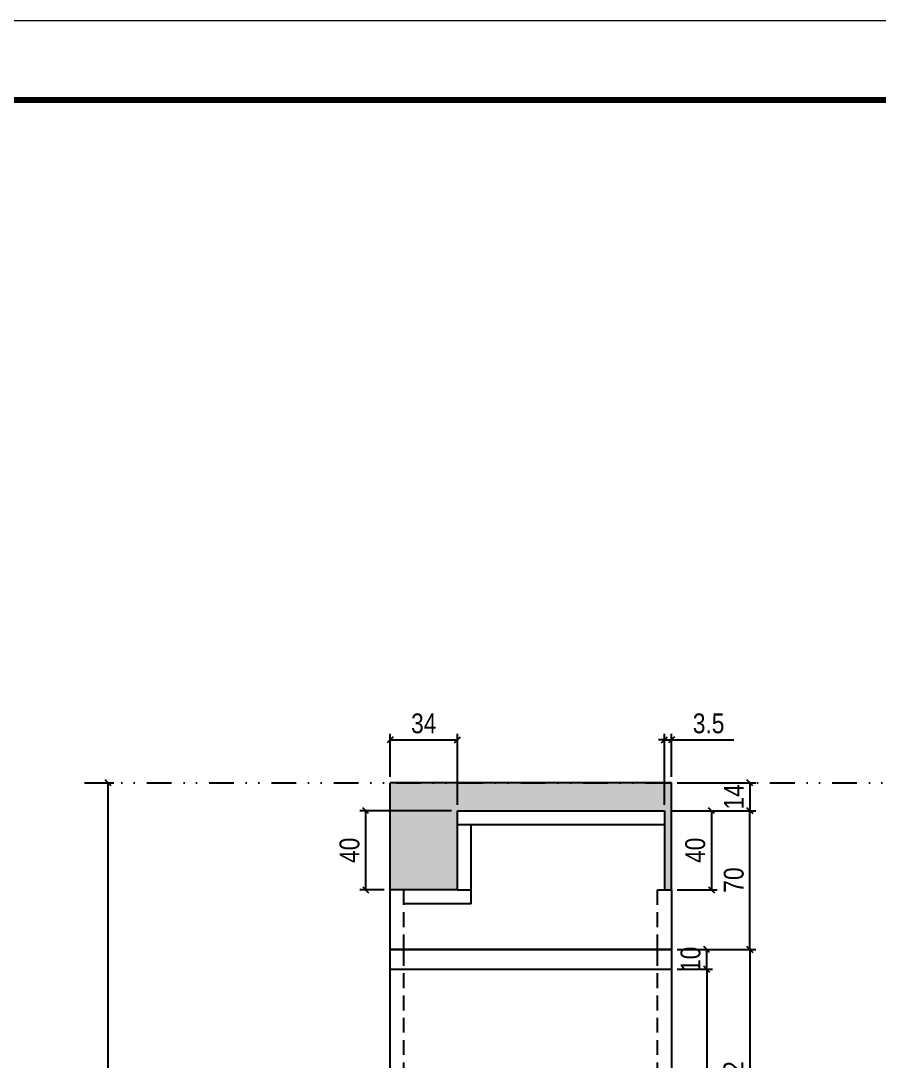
# Model space of a CAD drawing. Header units: millimetres. Extents: x 169816 to 178745, y 96537 to 113647.
# Drawn here: x 170249 to 170683, y 109696 to 110221 of the extents above; entities that cross this region are included whole.
import ezdxf

# ---------------------------------------------------------------- set-up
doc = ezdxf.new("R2010")
doc.units = ezdxf.units.MM
for name, pattern in [('DASHED', [0.75, 0.5, -0.25]), ('DIVIDE2', [0.625, 0.25, -0.125, 0, -0.125, 0, -0.125]), ('HIDDEN', [0.375, 0.25, -0.125])]:
    doc.linetypes.add(name, pattern=pattern)
for name, color, linetype in [('COTA', 241, 'Continuous'), ('Nível', 160, 'Continuous'), ('Painéis', 200, 'Continuous'), ('SARR_2.2x7', 40, 'Continuous'), ('Sarrafo de Pressão', 42, 'HIDDEN')]:
    doc.layers.add(name, color=color, linetype=linetype)
doc.layers.add('Folhas', color=255, linetype='Continuous', lineweight=9)
doc.layers.add('SARRAFO DE PRESSAO', color=251, linetype='DASHED', lineweight=9)
doc.styles.add('COTA TECNICA', font='techl___.ttf', dxfattribs={"height": 10})
doc.styles.add('COTA TECNICA-50', font='techl___.ttf', dxfattribs={"height": 10})
doc.dimstyles.new('COTA PAINEL-50', dxfattribs={"dimtxt": 10, "dimasz": 3, "dimexe": 3, "dimexo": 3, "dimgap": 3, "dimtad": 1, "dimdec": 1, "dimzin": 12, "dimdsep": 46, "dimtxsty": 'COTA TECNICA-50', "dimblk1": 'OBLIQUE', "dimblk2": 'OBLIQUE', "dimsah": 1, "dimcen": 0.9, "dimclrd": 4, "dimclre": 4, "dimclrt": 240, "dimadec": 1, "dimazin": 3, "dimtfac": 1, "dimtdec": 1, "dimtmove": 0, "dimatfit": 3, "dimfxl": 1, "dimtolj": 1, "dimtzin": 12, "dimarcsym": 0})
doc.dimstyles.new('PAINEL', dxfattribs={"dimtxt": 10, "dimasz": 3, "dimexe": 3, "dimexo": 3, "dimgap": 3, "dimtad": 1, "dimdec": 1, "dimzin": 12, "dimdsep": 46, "dimtxsty": 'COTA TECNICA', "dimblk1": 'OBLIQUE', "dimblk2": 'OBLIQUE', "dimsah": 1, "dimcen": 0.9, "dimclrd": 4, "dimclre": 4, "dimclrt": 240, "dimadec": 1, "dimazin": 3, "dimtfac": 1, "dimtdec": 1, "dimtmove": 0, "dimatfit": 3, "dimfxl": 1, "dimtolj": 1, "dimtzin": 12, "dimarcsym": 0})

# ---------------------------------------------------------------- blocks, each defined once
blk = doc.blocks.new('9999999999')
at = {"layer": 'Folhas'}
blk.add_lwpolyline([(98138.98, 34190.21), (99623.98, 34190.21), (99623.98, 35240.21), (98138.98, 35240.21)], close=True, dxfattribs=at)
at = {"layer": 'Folhas', "color": 30, "const_width": 3}
blk.add_lwpolyline([(98213.98, 34230.21), (99583.98, 34230.21), (99583.98, 35200.21), (98213.98, 35200.21)], close=True, dxfattribs=at)
blk = doc.blocks.new('_Oblique')
at = {"color": 0, "linetype": 'ByBlock', "lineweight": -2}
blk.add_line((-0.5, -0.5), (0.5, 0.5), dxfattribs=at)
blk = doc.blocks.new('*D247')
at = {"layer": 'COTA', "color": 4, "lineweight": -2, "transparency": 16777216}
for p, q in [((170284.49, 109836.79), (170296.34, 109836.79)), ((170293.34, 109496.79), (170293.34, 109836.79)), ((170284.49, 109496.79), (170296.34, 109496.79))]:
    blk.add_line(p, q, dxfattribs=at)
at = {"layer": 'Defpoints', "color": 0, "transparency": 16777216}
for p in [(170281.49, 109836.79), (170293.34, 109836.79), (170281.49, 109496.79)]:
    blk.add_point(p, dxfattribs=at)
at = {"layer": 'COTA', "color": 4, "lineweight": -2, "transparency": 16777216, "xscale": 3, "yscale": 3, "zscale": 3}
for p, rotation in [((170293.34, 109836.79), 90), ((170293.34, 109496.79), 270)]:
    blk.add_blockref('_Oblique', p, dxfattribs=dict(at, rotation=rotation))
at = {"layer": 'COTA', "color": 240, "transparency": 16777216, "insert": (170285.13, 109666.79), "char_height": 10, "attachment_point": 5, "rotation": 90, "style": 'COTA TECNICA-50'}
blk.add_mtext('\\A1;340', dxfattribs=at)
blk = doc.blocks.new('*D241')
at = {"layer": 'COTA', "color": 4, "lineweight": -2, "transparency": 16777216}
for p, q in [((170580.69, 109822.79), (170620.33, 109822.79)), ((170617.33, 109752.79), (170617.33, 109822.79)), ((170580.69, 109752.79), (170620.33, 109752.79))]:
    blk.add_line(p, q, dxfattribs=at)
at = {"layer": 'Defpoints', "color": 0, "transparency": 16777216}
for p in [(170577.69, 109822.79), (170617.33, 109822.79), (170577.69, 109752.79)]:
    blk.add_point(p, dxfattribs=at)
at = {"layer": 'COTA', "color": 4, "lineweight": -2, "transparency": 16777216, "xscale": 3, "yscale": 3, "zscale": 3}
for p, rotation in [((170617.33, 109822.79), 90), ((170617.33, 109752.79), 270)]:
    blk.add_blockref('_Oblique', p, dxfattribs=dict(at, rotation=rotation))
at = {"layer": 'COTA', "color": 240, "transparency": 16777216, "insert": (170609.23, 109787.79), "char_height": 10, "attachment_point": 5, "rotation": 90, "style": 'COTA TECNICA-50'}
blk.add_mtext('\\A1;70', dxfattribs=at)
blk = doc.blocks.new('*D242')
at = {"layer": 'COTA', "color": 4, "lineweight": -2, "transparency": 16777216}
for p, q in [((170580.69, 109836.79), (170620.33, 109836.79)), ((170617.33, 109836.79), (170617.33, 109822.79)), ((170580.69, 109822.79), (170620.33, 109822.79))]:
    blk.add_line(p, q, dxfattribs=at)
at = {"layer": 'Defpoints', "color": 0, "transparency": 16777216}
for p in [(170577.69, 109836.79), (170577.69, 109822.79), (170617.33, 109822.79)]:
    blk.add_point(p, dxfattribs=at)
at = {"layer": 'COTA', "color": 4, "lineweight": -2, "transparency": 16777216, "xscale": 3, "yscale": 3, "zscale": 3}
for p, rotation in [((170617.33, 109836.79), 90), ((170617.33, 109822.79), 270)]:
    blk.add_blockref('_Oblique', p, dxfattribs=dict(at, rotation=rotation))
at = {"layer": 'COTA', "color": 240, "transparency": 16777216, "insert": (170609.26, 109829.79), "char_height": 10, "attachment_point": 5, "rotation": 90, "style": 'COTA TECNICA-50'}
blk.add_mtext('\\A1;14', dxfattribs=at)
blk = doc.blocks.new('*D249')
at = {"layer": 'COTA', "color": 4, "lineweight": -2, "transparency": 16777216}
for p, q in [((170577.19, 109822.79), (170600.89, 109822.79)), ((170597.89, 109822.79), (170597.89, 109782.79)), ((170580.69, 109782.79), (170600.89, 109782.79))]:
    blk.add_line(p, q, dxfattribs=at)
at = {"layer": 'Defpoints', "color": 0, "transparency": 16777216}
for p in [(170574.19, 109822.79), (170577.69, 109782.79), (170597.89, 109782.79)]:
    blk.add_point(p, dxfattribs=at)
at = {"layer": 'COTA', "color": 4, "lineweight": -2, "transparency": 16777216, "xscale": 3, "yscale": 3, "zscale": 3}
for p, rotation in [((170597.89, 109822.79), 90), ((170597.89, 109782.79), 270)]:
    blk.add_blockref('_Oblique', p, dxfattribs=dict(at, rotation=rotation))
at = {"layer": 'COTA', "color": 240, "transparency": 16777216, "insert": (170589.79, 109802.79), "char_height": 10, "attachment_point": 5, "rotation": 90, "style": 'COTA TECNICA'}
blk.add_mtext('\\A1;40', dxfattribs=at)
blk = doc.blocks.new('*D252')
at = {"layer": 'COTA', "color": 4, "lineweight": -2, "transparency": 16777216}
for p, q in [((170435.69, 109839.79), (170435.69, 109861.57)), ((170469.69, 109825.79), (170469.69, 109861.57)), ((170435.69, 109858.57), (170469.69, 109858.57))]:
    blk.add_line(p, q, dxfattribs=at)
at = {"layer": 'Defpoints', "color": 0, "transparency": 16777216}
for p in [(170469.69, 109858.57), (170435.69, 109836.79), (170469.69, 109822.79)]:
    blk.add_point(p, dxfattribs=at)
at = {"layer": 'COTA', "color": 4, "lineweight": -2, "transparency": 16777216, "xscale": 3, "yscale": 3, "zscale": 3, "rotation": 180}
blk.add_blockref('_Oblique', (170435.69, 109858.57), dxfattribs=at)
at = {"layer": 'COTA', "color": 4, "lineweight": -2, "transparency": 16777216, "xscale": 3, "yscale": 3, "zscale": 3}
blk.add_blockref('_Oblique', (170469.69, 109858.57), dxfattribs=at)
at = {"layer": 'COTA', "color": 240, "transparency": 16777216, "insert": (170452.69, 109866.79), "char_height": 10, "attachment_point": 5, "style": 'COTA TECNICA'}
blk.add_mtext('\\A1;34', dxfattribs=at)
blk = doc.blocks.new('*D245')
at = {"layer": 'COTA', "color": 4, "lineweight": -2, "transparency": 16777216}
for p, q in [((170574.19, 109825.79), (170574.19, 109861.57)), ((170577.69, 109839.79), (170577.69, 109861.57)), ((170574.19, 109858.57), (170571.19, 109858.57)), ((170574.19, 109858.57), (170577.69, 109858.57)), ((170577.69, 109858.57), (170609.29, 109858.57))]:
    blk.add_line(p, q, dxfattribs=at)
at = {"layer": 'Defpoints', "color": 0, "transparency": 16777216}
for p in [(170577.69, 109858.57), (170577.69, 109836.79), (170574.19, 109822.79)]:
    blk.add_point(p, dxfattribs=at)
at = {"layer": 'COTA', "color": 4, "lineweight": -2, "transparency": 16777216, "xscale": 3, "yscale": 3, "zscale": 3}
blk.add_blockref('_Oblique', (170574.19, 109858.57), dxfattribs=at)
at = {"layer": 'COTA', "color": 4, "lineweight": -2, "transparency": 16777216, "xscale": 3, "yscale": 3, "zscale": 3, "rotation": 180}
blk.add_blockref('_Oblique', (170577.69, 109858.57), dxfattribs=at)
at = {"layer": 'COTA', "color": 240, "transparency": 16777216, "insert": (170596.49, 109866.79), "char_height": 10, "attachment_point": 5, "style": 'COTA TECNICA'}
blk.add_mtext('\\A1;3.5', dxfattribs=at)
blk = doc.blocks.new('*D253')
at = {"layer": 'COTA', "color": 4, "lineweight": -2, "transparency": 16777216}
for p, q in [((170466.69, 109822.79), (170420.38, 109822.79)), ((170423.38, 109822.79), (170423.38, 109782.79)), ((170432.69, 109782.79), (170420.38, 109782.79))]:
    blk.add_line(p, q, dxfattribs=at)
at = {"layer": 'Defpoints', "color": 0, "transparency": 16777216}
for p in [(170469.69, 109822.79), (170423.38, 109782.79), (170435.69, 109782.79)]:
    blk.add_point(p, dxfattribs=at)
at = {"layer": 'COTA', "color": 4, "lineweight": -2, "transparency": 16777216, "xscale": 3, "yscale": 3, "zscale": 3}
for p, rotation in [((170423.38, 109822.79), 90), ((170423.38, 109782.79), 270)]:
    blk.add_blockref('_Oblique', p, dxfattribs=dict(at, rotation=rotation))
at = {"layer": 'COTA', "color": 240, "transparency": 16777216, "insert": (170415.27, 109802.79), "char_height": 10, "attachment_point": 5, "rotation": 90, "style": 'COTA TECNICA'}
blk.add_mtext('\\A1;40', dxfattribs=at)
blk = doc.blocks.new('*D254')
at = {"layer": 'COTA', "color": 4, "lineweight": -2, "transparency": 16777216}
for p, q in [((170580.69, 109752.79), (170620.33, 109752.79)), ((170617.33, 109752.79), (170617.33, 109620.79)), ((170580.69, 109620.79), (170620.33, 109620.79))]:
    blk.add_line(p, q, dxfattribs=at)
at = {"layer": 'Defpoints', "color": 0, "transparency": 16777216}
for p in [(170577.69, 109752.79), (170577.69, 109620.79), (170617.33, 109620.79)]:
    blk.add_point(p, dxfattribs=at)
at = {"layer": 'COTA', "color": 4, "lineweight": -2, "transparency": 16777216, "xscale": 3, "yscale": 3, "zscale": 3}
for p, rotation in [((170617.33, 109752.79), 90), ((170617.33, 109620.79), 270)]:
    blk.add_blockref('_Oblique', p, dxfattribs=dict(at, rotation=rotation))
at = {"layer": 'COTA', "color": 240, "transparency": 16777216, "insert": (170609.11, 109686.79), "char_height": 10, "attachment_point": 5, "rotation": 90, "style": 'COTA TECNICA'}
blk.add_mtext('\\A1;132', dxfattribs=at)
blk = doc.blocks.new('*D491')
at = {"layer": 'COTA', "color": 4, "lineweight": -2, "transparency": 16777216}
for p, q in [((170580.69, 109742.79), (170598.52, 109742.79)), ((170595.52, 109742.79), (170595.52, 109620.79)), ((170580.69, 109620.79), (170598.52, 109620.79))]:
    blk.add_line(p, q, dxfattribs=at)
at = {"layer": 'Defpoints', "color": 0, "transparency": 16777216}
for p in [(170577.69, 109742.79), (170577.69, 109620.79), (170595.52, 109620.79)]:
    blk.add_point(p, dxfattribs=at)
at = {"layer": 'COTA', "color": 4, "lineweight": -2, "transparency": 16777216, "xscale": 3, "yscale": 3, "zscale": 3}
for p, rotation in [((170595.52, 109742.79), 90), ((170595.52, 109620.79), 270)]:
    blk.add_blockref('_Oblique', p, dxfattribs=dict(at, rotation=rotation))
at = {"layer": 'COTA', "color": 240, "transparency": 16777216, "insert": (170587.46, 109681.79), "char_height": 10, "attachment_point": 5, "rotation": 90, "style": 'COTA TECNICA'}
blk.add_mtext('\\A1;122', dxfattribs=at)
blk = doc.blocks.new('*D492')
at = {"layer": 'COTA', "color": 4, "lineweight": -2, "transparency": 16777216}
for p, q in [((170580.69, 109752.79), (170598.52, 109752.79)), ((170595.52, 109742.79), (170595.52, 109752.79)), ((170580.69, 109742.79), (170598.52, 109742.79))]:
    blk.add_line(p, q, dxfattribs=at)
at = {"layer": 'Defpoints', "color": 0, "transparency": 16777216}
for p in [(170577.69, 109752.79), (170595.52, 109752.79), (170577.69, 109742.79)]:
    blk.add_point(p, dxfattribs=at)
at = {"layer": 'COTA', "color": 4, "lineweight": -2, "transparency": 16777216, "xscale": 3, "yscale": 3, "zscale": 3}
for p, rotation in [((170595.52, 109752.79), 90), ((170595.52, 109742.79), 270)]:
    blk.add_blockref('_Oblique', p, dxfattribs=dict(at, rotation=rotation))
at = {"layer": 'COTA', "color": 240, "transparency": 16777216, "insert": (170587.42, 109747.79), "char_height": 10, "attachment_point": 5, "rotation": 90, "style": 'COTA TECNICA'}
blk.add_mtext('\\A1;10', dxfattribs=at)

msp = doc.modelspace()

# ---------------------------------------------------------------- hatches: boundary and pattern name
at = {"layer": 'COTA', "linetype": 'ByBlock'}
h = msp.add_hatch(dxfattribs=at)
h.set_pattern_fill('AR-CONC', color=256, scale=0.03)
h.set_pattern_definition([(50, (-1618.5, -1150.575), (5.46554007, -0.47817257), [0.5715, -6.2865]), (355, (-1618.5, -1150.575), (-1.05730264, 5.73170536), [0.4572, -5.02921753]), (100.4514447, (-1618.0445, -1150.615), (4.40823741, 5.25353256), [0.48570026, -5.34270734]), (46.1842, (-1618.5, -1149.051), (8.13237123, -1.26126984), [0.85725, -9.42975]), (96.6355576, (-1617.822, -1149.156), (7.12212402, 7.42278374), [0.7285507, -8.01406824]), (351.184151, (-1618.5, -1149.051), (7.12212402, 7.42278374), [0.685799, -7.54379196]), (21, (-1617.738, -1149.432), (4.54843174, -3.06795595), [0.5715, -6.2865]), (326, (-1617.738, -1149.432), (1.85406085, 5.52563898), [0.4572, -5.0292]), (71.451445, (-1617.359, -1149.688), (6.40249258, 2.45768307), [0.48570026, -5.34269813]), (37.5, (-1618.5, -1150.5751), (0.092658098, 2.536651166), [0, -4.96824, 0, -5.1054, 0, -5.04825]), (7.5, (-1618.5, -1150.575), (2.004589875, 3.005417245), [0, -2.91084, 0, -4.85394, 0, -1.92405]), (327.5, (-1620.1993, -1150.5751), (4.067717855, -0.17186232), [0, -1.905, 0, -5.9436, 0, -7.8867]), (317.5, (-1620.9613, -1150.575), (4.44387544, 0.76279473), [0, -2.4765, 0, -3.94716, 0, -5.6007])])
h.paths.add_polyline_path([(170469.69, 109822.79), (170574.19, 109822.79), (170574.19, 109782.79), (170577.69, 109782.79), (170577.69, 109836.79), (170435.69, 109836.79), (170435.69, 109782.79), (170469.69, 109782.79)])

# ---------------------------------------------------------------- linework, layer by layer
for p, q in [((170577.69, 109836.79), (170435.69, 109836.79)), ((170435.69, 109836.79), (170435.69, 109836.79)), ((170435.69, 109782.79), (170435.69, 109836.79)), ((170577.69, 109782.79), (170577.69, 109836.79))]:
    msp.add_line(p, q, dxfattribs=at)
at = {"layer": 'Nível', "color": 4, "linetype": 'DIVIDE2', "ltscale": 50}
msp.add_line((170281.49, 109836.79), (171261.02, 109836.79), dxfattribs=at)
at = {"layer": 'Painéis'}
for p, q in [((170469.69, 109822.79), (170574.19, 109822.79)), ((170469.69, 109782.79), (170469.69, 109822.79)), ((170574.19, 109822.79), (170574.19, 109782.79)), ((170469.69, 109782.79), (170435.69, 109782.79)), ((170435.69, 109752.79), (170435.69, 109782.79)), ((170574.19, 109782.79), (170577.69, 109782.79)), ((170577.69, 109782.79), (170577.69, 109752.79)), ((170577.69, 109752.79), (170435.69, 109752.79)), ((170435.69, 109752.79), (170577.69, 109752.79)), ((170435.69, 109620.79), (170435.69, 109752.79)), ((170577.69, 109752.79), (170577.69, 109620.79)), ((170435.69, 109742.79), (170577.69, 109742.79))]:
    msp.add_line(p, q, dxfattribs=at)
at = {"layer": 'SARR_2.2x7'}
for p, q in [((170469.69, 109815.79), (170574.19, 109815.79)), ((170476.69, 109782.79), (170476.69, 109815.79)), ((170469.69, 109782.79), (170476.69, 109782.79)), ((170476.69, 109775.79), (170476.69, 109782.79)), ((170476.69, 109775.79), (170442.69, 109775.79))]:
    msp.add_line(p, q, dxfattribs=at)
at = {"layer": 'Sarrafo de Pressão', "ltscale": 30}
for p, q in [((170442.69, 109752.79), (170442.69, 109782.79)), ((170570.69, 109752.79), (170570.69, 109782.79)), ((170570.69, 109782.79), (170574.19, 109782.79)), ((170442.69, 109620.79), (170442.69, 109752.79)), ((170570.69, 109620.79), (170570.69, 109752.79))]:
    msp.add_line(p, q, dxfattribs=at)

# ---------------------------------------------------------------- block references
at = {"layer": 'SARRAFO DE PRESSAO', "color": 6, "linetype": 'ByBlock'}
msp.add_blockref('9999999999', (71677.04, 74981.17), dxfattribs=at)

# ---------------------------------------------------------------- dimensions: what is measured, and where the dimension line sits
at = {"layer": 'COTA'}
for base, p1, p2, picture, middle in [((170469.69, 109858.57), (170435.69, 109836.79), (170469.69, 109822.79), '*D252', (170452.69, 109866.79)), ((170577.69, 109858.57), (170574.19, 109822.79), (170577.69, 109836.79), '*D245', (170596.49, 109866.79))]:
    dim = msp.add_linear_dim(base=base, p1=p1, p2=p2, dimstyle='PAINEL', dxfattribs=at)
    dim.commit()
    dim.dimension.update_dxf_attribs({"geometry": picture, "text_midpoint": middle})
for base, p1, p2, dimstyle, picture, middle in [((170293.34, 109836.79), (170281.49, 109496.79), (170281.49, 109836.79), 'COTA PAINEL-50', '*D247', (170285.13, 109666.79)), ((170423.38, 109782.79), (170469.69, 109822.79), (170435.69, 109782.79), 'PAINEL', '*D253', (170415.27, 109802.79)), ((170597.89, 109782.79), (170574.19, 109822.79), (170577.69, 109782.79), 'PAINEL', '*D249', (170589.79, 109802.79)), ((170617.33, 109822.79), (170577.69, 109752.79), (170577.69, 109822.79), 'COTA PAINEL-50', '*D241', (170609.23, 109787.79)), ((170617.33, 109620.79), (170577.69, 109752.79), (170577.69, 109620.79), 'PAINEL', '*D254', (170609.11, 109686.79)), ((170595.52, 109620.79), (170577.69, 109742.79), (170577.69, 109620.79), 'PAINEL', '*D491', (170587.46, 109681.79))]:
    dim = msp.add_linear_dim(base=base, p1=p1, p2=p2, angle=90, dimstyle=dimstyle, dxfattribs=at)
    dim.commit()
    dim.dimension.update_dxf_attribs({"geometry": picture, "text_midpoint": middle})
for base, p1, p2, dimstyle, picture, middle in [((170617.33, 109822.79), (170577.69, 109836.79), (170577.69, 109822.79), 'COTA PAINEL-50', '*D242', (170617.33, 109829.79)), ((170595.52, 109752.79), (170577.69, 109742.79), (170577.69, 109752.79), 'PAINEL', '*D492', (170595.52, 109747.79))]:
    dim = msp.add_linear_dim(base=base, p1=p1, p2=p2, angle=90, dimstyle=dimstyle, dxfattribs=at)
    dim.commit()
    dim.dimension.update_dxf_attribs({"geometry": picture, "text_midpoint": middle, "dimtype": 160})

doc.saveas('drawing.dxf')
